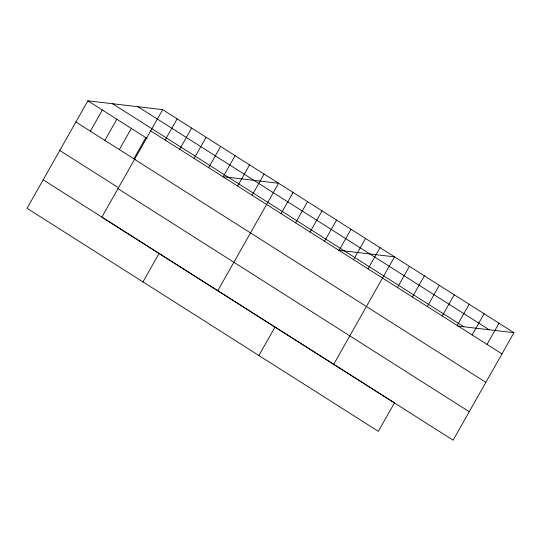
<?xml version="1.0" encoding="UTF-8"?>
<svg xmlns="http://www.w3.org/2000/svg" width="541" height="541" viewBox="0 0 541 541"><rect width="100%" height="100%" fill="white"/><g stroke="black" fill="none" stroke-linecap="round" stroke-linejoin="round"><path stroke-width="0.81" d="M162.658 109.654L101.843 217.144L453.135 440.185L513.95 332.695L162.658 109.654L87.865 100.815L27.05 208.305L378.342 431.346L394.457 402.862L43.165 179.822M90.374 131.192L102.357 110.012M104.866 140.389L116.849 119.216M119.358 149.593L131.341 128.413M133.85 158.79L145.827 137.617M165.167 140.031L177.15 118.858M179.659 149.235L191.642 128.055M194.151 158.432L206.135 137.258M142.973 281.908L159.088 253.425M208.643 167.636L220.62 146.455M223.129 176.833L235.112 155.659M237.621 186.036L249.604 164.856M252.113 195.233L264.096 174.06M217.766 290.754L278.588 183.257L222.304 176.603M281.097 213.634L293.073 192.461M295.582 222.838L307.565 201.658M310.074 232.035L322.057 210.862M258.902 355.511L275.017 327.028M324.566 241.239L336.549 220.059M339.058 250.436L351.041 229.262M353.55 259.639L365.527 238.459M368.042 268.836L380.019 247.663M333.696 364.357L394.511 256.86L338.226 250.206M397.459 287.521L409.442 266.341M412.391 296.995L424.374 275.822M427.322 306.476L439.299 285.296M442.247 315.958L454.23 294.777M457.179 325.432L469.162 304.258M472.11 334.913L484.094 313.739M487.035 344.394L499.018 323.214M457.666 326.04L513.95 332.695M137.975 106.739L489.267 329.78M112.548 103.73L463.84 326.771M150.675 130.834L501.967 353.875M87.865 100.815L147.206 138.489M75.882 121.989L135.23 159.669M134.56 159.318L485.852 382.359M59.767 150.472L117.735 187.274M117.958 188.66L469.25 411.701"/></g></svg>
